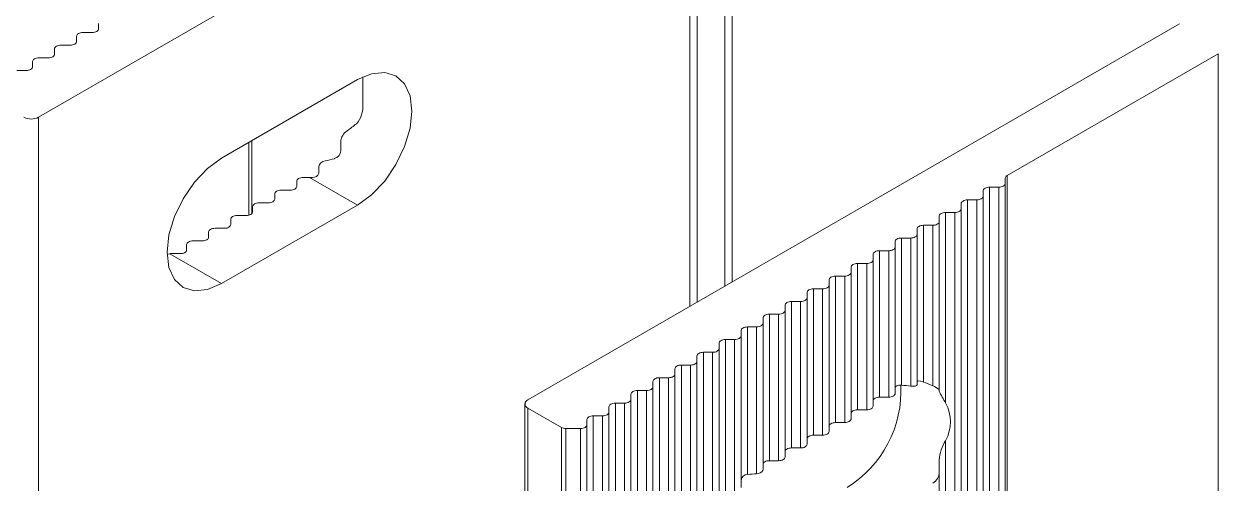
# Model space of a CAD drawing. Header units: millimetres. Extents: x 39 to 459, y 26 to 647.
# Drawn here: x 94.302 to 95.699, y 208.719 to 209.256 of the extents above; entities that cross this region are included whole.
import ezdxf

# ---------------------------------------------------------------- set-up
doc = ezdxf.new("R2010")
doc.units = ezdxf.units.MM
doc.layers.add('ANTET', color=7, linetype='Continuous')

# ---------------------------------------------------------------- blocks, each defined once
blk = doc.blocks.new('Griyaj Montajı')
at = {"color": 7, "linetype": 'Continuous', "lineweight": 15}
for p, q in [((11078.0355, 2101.2839), (11077.2732, 2100.8438)), ((11077.3436, 2100.9475), (11077.3436, 2100.9537)), ((11078.6083, 2100.9532), (11077.846, 2100.5132)), ((11077.3179, 2100.9326), (11077.3179, 2100.9388)), ((11077.3254, 2100.9431), (11077.3361, 2100.9431)), ((11077.2921, 2100.9177), (11077.2921, 2100.9239)), ((11077.2996, 2100.9283), (11077.3104, 2100.9283)), ((11078.6536, 2100.9182), (11078.4066, 2100.7756)), ((11078.6536, 2100.9182), (11078.6536, 2099.9383)), ((11077.2663, 2100.9029), (11077.2663, 2100.9091)), ((11077.2738, 2100.9134), (11077.2846, 2100.9134)), ((11077.2481, 2100.8985), (11077.2588, 2100.8985)), ((11077.6466, 2100.8879), (11077.4875, 2100.796)), ((11077.2732, 2100.8438), (11077.2732, 2099.864)), ((11077.5193, 2100.8144), (11077.5193, 2100.7291)), ((11077.6269, 2100.8154), (11077.6269, 2100.8047)), ((11077.6012, 2100.7859), (11077.6012, 2100.7785)), ((11077.5754, 2100.7691), (11077.5754, 2100.7628)), ((11077.5903, 2100.7734), (11077.5829, 2100.7734)), ((11077.5903, 2100.7734), (11077.6466, 2100.7409)), ((11078.4044, 2100.7663), (11078.4044, 2100.7725)), ((11078.4044, 2100.7663), (11078.4044, 2099.7865)), ((11078.4066, 2100.7756), (11078.4066, 2099.7957)), ((11077.5497, 2100.7542), (11077.5497, 2100.748)), ((11077.5679, 2100.7585), (11077.5572, 2100.7585)), ((11078.3786, 2100.7514), (11078.3786, 2100.7576)), ((11078.3786, 2100.7514), (11078.3786, 2099.7716)), ((11078.3861, 2100.762), (11078.3969, 2100.762)), ((11078.3861, 2100.762), (11078.3861, 2099.7821)), ((11078.3969, 2100.762), (11078.3969, 2099.7821)), ((11077.6466, 2100.7409), (11077.4875, 2100.6491)), ((11077.5239, 2100.7393), (11077.5239, 2100.7331)), ((11077.5422, 2100.7436), (11077.5314, 2100.7436)), ((11078.3529, 2100.7366), (11078.3529, 2100.7428)), ((11078.3529, 2100.7366), (11078.3529, 2099.7567)), ((11078.3604, 2100.7471), (11078.3711, 2100.7471)), ((11078.3604, 2100.7471), (11078.3604, 2099.7673)), ((11078.3711, 2100.7471), (11078.3711, 2099.7673)), ((11077.4982, 2100.7244), (11077.4982, 2100.7182)), ((11077.5164, 2100.7288), (11077.5057, 2100.7288)), ((11078.3271, 2100.7217), (11078.3271, 2100.7279)), ((11078.3271, 2100.7217), (11078.3271, 2100.5252)), ((11078.3346, 2100.7322), (11078.3454, 2100.7322)), ((11078.3346, 2100.7322), (11078.3346, 2100.5094)), ((11078.3454, 2100.7322), (11078.3454, 2099.7524)), ((11077.4724, 2100.7096), (11077.4724, 2100.7034)), ((11077.4907, 2100.7139), (11077.4799, 2100.7139)), ((11078.3014, 2100.7068), (11078.3014, 2100.713)), ((11078.3014, 2100.7068), (11078.3014, 2100.5308)), ((11078.3089, 2100.7174), (11078.3196, 2100.7174)), ((11078.3089, 2100.7174), (11078.3089, 2100.5338)), ((11078.3196, 2100.7174), (11078.3196, 2100.5293)), ((11077.4466, 2100.6947), (11077.4466, 2100.6885)), ((11077.4649, 2100.699), (11077.4541, 2100.699)), ((11078.2756, 2100.692), (11078.2756, 2100.6982)), ((11078.2831, 2100.7025), (11078.2939, 2100.7025)), ((11078.2831, 2100.7025), (11078.2831, 2100.5303)), ((11078.2939, 2100.7025), (11078.2939, 2100.5291)), ((11077.4268, 2100.6841), (11077.4246, 2100.6836)), ((11077.4268, 2100.6841), (11077.4875, 2100.6491)), ((11077.4391, 2100.6842), (11077.4284, 2100.6842)), ((11078.2499, 2100.6771), (11078.2499, 2100.6833)), ((11078.2574, 2100.6876), (11078.2681, 2100.6876)), ((11078.2574, 2100.6876), (11078.2574, 2100.5162)), ((11078.2681, 2100.6876), (11078.2681, 2100.5162)), ((11078.2756, 2100.692), (11078.2756, 2100.5205)), ((11078.2241, 2100.6622), (11078.2241, 2100.6684)), ((11078.2316, 2100.6728), (11078.2424, 2100.6728)), ((11078.2316, 2100.6728), (11078.2316, 2100.5013)), ((11078.2424, 2100.6728), (11078.2424, 2100.5013)), ((11078.2499, 2100.6771), (11078.2499, 2100.5056)), ((11078.1983, 2100.6473), (11078.1983, 2100.6536)), ((11078.2058, 2100.6579), (11078.2166, 2100.6579)), ((11078.2058, 2100.6579), (11078.2058, 2100.4864)), ((11078.2166, 2100.6579), (11078.2166, 2100.4864)), ((11078.2241, 2100.6622), (11078.2241, 2100.4907)), ((11078.1726, 2100.6325), (11078.1726, 2100.6387)), ((11078.1801, 2100.643), (11078.1908, 2100.643)), ((11078.1801, 2100.643), (11078.1801, 2100.4715)), ((11078.1908, 2100.643), (11078.1908, 2100.4715)), ((11078.1983, 2100.6473), (11078.1983, 2100.4759)), ((11078.1468, 2100.6176), (11078.1468, 2100.6238)), ((11078.1543, 2100.6281), (11078.1651, 2100.6281)), ((11078.1543, 2100.6281), (11078.1543, 2100.4567)), ((11078.1651, 2100.6281), (11078.1651, 2100.4567)), ((11078.1726, 2100.6325), (11078.1726, 2100.461)), ((11078.1211, 2100.6027), (11078.1211, 2100.609)), ((11078.1286, 2100.6133), (11078.1393, 2100.6133)), ((11078.1286, 2100.6133), (11078.1286, 2100.4418)), ((11078.1393, 2100.6133), (11078.1393, 2100.4418)), ((11078.1468, 2100.6176), (11078.1468, 2100.4461)), ((11078.1028, 2100.5984), (11078.1136, 2100.5984)), ((11078.1028, 2100.5984), (11078.1028, 2100.4256)), ((11078.1136, 2100.5984), (11078.1136, 2100.4265)), ((11078.1211, 2100.6027), (11078.1211, 2100.4313)), ((11078.0771, 2100.5835), (11078.0878, 2100.5835)), ((11078.0771, 2100.5835), (11078.0771, 2100.3977)), ((11078.0878, 2100.5835), (11078.0878, 2100.4018)), ((11078.0953, 2100.5879), (11078.0953, 2100.5941)), ((11078.0953, 2100.5879), (11078.0953, 2100.4105)), ((11078.0513, 2100.5687), (11078.0621, 2100.5687)), ((11078.0513, 2100.5687), (11078.0513, 2100.3279)), ((11078.0621, 2100.5687), (11078.0621, 2100.3536)), ((11078.0696, 2100.573), (11078.0696, 2100.5792)), ((11078.0696, 2100.573), (11078.0696, 2100.3725)), ((11078.0255, 2100.5538), (11078.0363, 2100.5538)), ((11078.0255, 2100.5538), (11078.0255, 2099.574)), ((11078.0363, 2100.5538), (11078.0363, 2099.574)), ((11078.0438, 2100.5581), (11078.0438, 2100.5643)), ((11078.0438, 2100.5581), (11078.0438, 2099.5783)), ((11077.9998, 2100.5389), (11078.0105, 2100.5389)), ((11077.9998, 2100.5389), (11077.9998, 2099.5591)), ((11078.0105, 2100.5389), (11078.0105, 2099.5591)), ((11078.018, 2100.5433), (11078.018, 2100.5495)), ((11078.018, 2100.5433), (11078.018, 2099.5634)), ((11077.9923, 2100.5284), (11077.9923, 2100.5346)), ((11077.9923, 2100.5284), (11077.9923, 2099.5485)), ((11078.3271, 2100.5252), (11078.3271, 2100.5233)), ((11077.9665, 2100.5135), (11077.9665, 2100.5197)), ((11077.9665, 2100.5135), (11077.9665, 2099.5337)), ((11077.974, 2100.5241), (11077.9848, 2100.5241)), ((11077.974, 2100.5241), (11077.974, 2099.5442)), ((11077.9848, 2100.5241), (11077.9848, 2099.5442)), ((11078.2681, 2100.5162), (11078.2574, 2100.5162)), ((11077.8425, 2100.5083), (11077.8425, 2099.5284)), ((11077.846, 2100.5034), (11077.8852, 2100.4807)), ((11077.846, 2100.5034), (11077.846, 2099.5235)), ((11077.9408, 2100.4987), (11077.9408, 2100.5049)), ((11077.9408, 2100.4987), (11077.9408, 2099.5188)), ((11077.9483, 2100.5092), (11077.959, 2100.5092)), ((11077.9483, 2100.5092), (11077.9483, 2099.5293)), ((11077.959, 2100.5092), (11077.959, 2099.5293)), ((11078.2424, 2100.5013), (11078.2316, 2100.5013)), ((11077.915, 2100.4838), (11077.915, 2100.49)), ((11077.915, 2100.4838), (11077.915, 2099.5039)), ((11077.9225, 2100.4943), (11077.9333, 2100.4943)), ((11077.9225, 2100.4943), (11077.9225, 2099.5145)), ((11077.9333, 2100.4943), (11077.9333, 2099.5145)), ((11078.2166, 2100.4864), (11078.2058, 2100.4864)), ((11077.8852, 2100.4807), (11077.8852, 2099.5009)), ((11077.8905, 2100.4795), (11077.9075, 2100.4795)), ((11077.8905, 2100.4795), (11077.8905, 2099.4996)), ((11077.9075, 2100.4795), (11077.9075, 2099.4996)), ((11078.1908, 2100.4715), (11078.1801, 2100.4715)), ((11078.1651, 2100.4567), (11078.1543, 2100.4567)), ((11078.3346, 2100.4652), (11078.3346, 2100.0194)), ((11078.1393, 2100.4418), (11078.1286, 2100.4418)), ((11078.3271, 2100.4426), (11078.3271, 2100.4282)), ((11078.3271, 2100.4282), (11078.3271, 2100.0353))]:
    blk.add_line(p, q, dxfattribs=at)
at = {"color": 8, "linetype": 'Continuous', "lineweight": 15}
for p, q in [((11078.0355, 2101.2839), (11078.0355, 2100.6226)), ((11078.044, 2101.2859), (11078.044, 2100.6275)), ((11078.0765, 2101.2859), (11078.0765, 2100.6462)), ((11078.085, 2101.2839), (11078.085, 2100.6511)), ((11077.5228, 2100.8164), (11077.5228, 2100.7309))]:
    blk.add_line(p, q, dxfattribs=at)
at = {"color": 7, "linetype": 'Continuous', "lineweight": 15, "flags": 128}
for points in [[(11077.3361, 2100.9431), (11077.3376, 2100.9432), (11077.339, 2100.9435), (11077.3403, 2100.9439), (11077.3414, 2100.9444), (11077.3423, 2100.9451), (11077.343, 2100.9458), (11077.3435, 2100.9466), (11077.3436, 2100.9475)], [(11077.3104, 2100.9283), (11077.3118, 2100.9284), (11077.3132, 2100.9286), (11077.3145, 2100.929), (11077.3157, 2100.9295), (11077.3166, 2100.9302), (11077.3173, 2100.9309), (11077.3177, 2100.9318), (11077.3179, 2100.9326)], [(11077.3179, 2100.9388), (11077.318, 2100.9397), (11077.3184, 2100.9405), (11077.3191, 2100.9412), (11077.3201, 2100.9419), (11077.3212, 2100.9424), (11077.3225, 2100.9428), (11077.3239, 2100.9431), (11077.3254, 2100.9431)], [(11077.2846, 2100.9134), (11077.2861, 2100.9135), (11077.2875, 2100.9137), (11077.2888, 2100.9141), (11077.2899, 2100.9147), (11077.2908, 2100.9153), (11077.2915, 2100.9161), (11077.292, 2100.9169), (11077.2921, 2100.9177)], [(11077.2921, 2100.9239), (11077.2922, 2100.9248), (11077.2927, 2100.9256), (11077.2934, 2100.9263), (11077.2943, 2100.927), (11077.2954, 2100.9275), (11077.2967, 2100.9279), (11077.2981, 2100.9282), (11077.2996, 2100.9283)], [(11077.2588, 2100.8985), (11077.2603, 2100.8986), (11077.2617, 2100.8989), (11077.263, 2100.8993), (11077.2641, 2100.8998), (11077.2651, 2100.9005), (11077.2658, 2100.9012), (11077.2662, 2100.902), (11077.2663, 2100.9029)], [(11077.2663, 2100.9091), (11077.2665, 2100.9099), (11077.2669, 2100.9107), (11077.2676, 2100.9115), (11077.2685, 2100.9121), (11077.2697, 2100.9127), (11077.271, 2100.9131), (11077.2724, 2100.9133), (11077.2738, 2100.9134)], [(11077.6466, 2100.8879), (11077.6631, 2100.8949), (11077.6784, 2100.8964), (11077.6916, 2100.8923), (11077.7017, 2100.883), (11077.7081, 2100.8689), (11077.7102, 2100.8511), (11077.7081, 2100.8309), (11077.7017, 2100.8095), (11077.6916, 2100.7884), (11077.6784, 2100.7691), (11077.6631, 2100.7529), (11077.6466, 2100.7409)], [(11077.6527, 2100.8911), (11077.6527, 2100.8765), (11077.6527, 2100.8589)], [(11077.4875, 2100.6491), (11077.471, 2100.6421), (11077.4557, 2100.6405), (11077.4425, 2100.6446), (11077.4324, 2100.654), (11077.426, 2100.668), (11077.4239, 2100.6858), (11077.426, 2100.7061), (11077.4324, 2100.7275), (11077.4425, 2100.7485), (11077.4557, 2100.7678), (11077.471, 2100.784), (11077.4875, 2100.796)], [(11077.5754, 2100.7628), (11077.5753, 2100.762), (11077.5749, 2100.7612), (11077.5742, 2100.7604), (11077.5732, 2100.7598), (11077.5721, 2100.7592), (11077.5708, 2100.7588), (11077.5694, 2100.7586), (11077.5679, 2100.7585)], [(11077.5829, 2100.7734), (11077.5815, 2100.7733), (11077.5801, 2100.7731), (11077.5788, 2100.7727), (11077.5776, 2100.7721), (11077.5767, 2100.7715), (11077.576, 2100.7707), (11077.5756, 2100.7699), (11077.5754, 2100.7691)], [(11078.3969, 2100.762), (11078.3984, 2100.7621), (11078.3998, 2100.7623), (11078.4011, 2100.7627), (11078.4022, 2100.7632), (11078.4031, 2100.7639), (11078.4038, 2100.7646), (11078.4043, 2100.7655), (11078.4044, 2100.7663)], [(11077.5572, 2100.7585), (11077.5557, 2100.7584), (11077.5543, 2100.7582), (11077.553, 2100.7578), (11077.5519, 2100.7572), (11077.5509, 2100.7566), (11077.5502, 2100.7558), (11077.5498, 2100.755), (11077.5497, 2100.7542)], [(11078.3711, 2100.7471), (11078.3726, 2100.7472), (11078.374, 2100.7474), (11078.3753, 2100.7478), (11078.3764, 2100.7484), (11078.3774, 2100.749), (11078.3781, 2100.7498), (11078.3785, 2100.7506), (11078.3786, 2100.7514)], [(11078.3786, 2100.7576), (11078.3788, 2100.7585), (11078.3792, 2100.7593), (11078.3799, 2100.7601), (11078.3808, 2100.7607), (11078.382, 2100.7612), (11078.3833, 2100.7616), (11078.3847, 2100.7619), (11078.3861, 2100.762)], [(11077.5314, 2100.7436), (11077.53, 2100.7436), (11077.5285, 2100.7433), (11077.5272, 2100.7429), (11077.5261, 2100.7424), (11077.5252, 2100.7417), (11077.5245, 2100.741), (11077.5241, 2100.7402), (11077.5239, 2100.7393)], [(11077.5497, 2100.748), (11077.5495, 2100.7471), (11077.5491, 2100.7463), (11077.5484, 2100.7456), (11077.5475, 2100.7449), (11077.5463, 2100.7444), (11077.545, 2100.744), (11077.5436, 2100.7437), (11077.5422, 2100.7436)], [(11078.3454, 2100.7322), (11078.3469, 2100.7323), (11078.3483, 2100.7326), (11078.3496, 2100.733), (11078.3507, 2100.7335), (11078.3516, 2100.7342), (11078.3523, 2100.7349), (11078.3527, 2100.7357), (11078.3529, 2100.7366)], [(11078.3529, 2100.7428), (11078.353, 2100.7436), (11078.3535, 2100.7444), (11078.3542, 2100.7452), (11078.3551, 2100.7458), (11078.3562, 2100.7464), (11078.3575, 2100.7468), (11078.3589, 2100.747), (11078.3604, 2100.7471)], [(11077.5057, 2100.7288), (11077.5042, 2100.7287), (11077.5028, 2100.7284), (11077.5015, 2100.728), (11077.5004, 2100.7275), (11077.4994, 2100.7269), (11077.4987, 2100.7261), (11077.4983, 2100.7253), (11077.4982, 2100.7244)], [(11077.5239, 2100.7331), (11077.5238, 2100.7323), (11077.5233, 2100.7315), (11077.5227, 2100.7307), (11077.5217, 2100.73), (11077.5206, 2100.7295), (11077.5193, 2100.7291), (11077.5179, 2100.7289), (11077.5164, 2100.7288)], [(11078.3196, 2100.7174), (11078.3211, 2100.7174), (11078.3225, 2100.7177), (11078.3238, 2100.7181), (11078.3249, 2100.7186), (11078.3259, 2100.7193), (11078.3266, 2100.72), (11078.327, 2100.7209), (11078.3271, 2100.7217)], [(11078.3271, 2100.7279), (11078.3273, 2100.7288), (11078.3277, 2100.7296), (11078.3284, 2100.7303), (11078.3293, 2100.731), (11078.3305, 2100.7315), (11078.3318, 2100.7319), (11078.3332, 2100.7322), (11078.3346, 2100.7322)], [(11077.4799, 2100.7139), (11077.4784, 2100.7138), (11077.477, 2100.7136), (11077.4757, 2100.7132), (11077.4746, 2100.7126), (11077.4737, 2100.712), (11077.473, 2100.7112), (11077.4725, 2100.7104), (11077.4724, 2100.7096)], [(11077.4982, 2100.7182), (11077.498, 2100.7174), (11077.4976, 2100.7166), (11077.4969, 2100.7158), (11077.496, 2100.7152), (11077.4948, 2100.7146), (11077.4935, 2100.7142), (11077.4921, 2100.714), (11077.4907, 2100.7139)], [(11078.2939, 2100.7025), (11078.2953, 2100.7026), (11078.2967, 2100.7028), (11078.298, 2100.7032), (11078.2992, 2100.7038), (11078.3001, 2100.7044), (11078.3008, 2100.7052), (11078.3012, 2100.706), (11078.3014, 2100.7068)], [(11078.3014, 2100.713), (11078.3015, 2100.7139), (11078.3019, 2100.7147), (11078.3026, 2100.7154), (11078.3036, 2100.7161), (11078.3047, 2100.7166), (11078.306, 2100.717), (11078.3074, 2100.7173), (11078.3089, 2100.7174)], [(11077.4541, 2100.699), (11077.4527, 2100.699), (11077.4513, 2100.6987), (11077.45, 2100.6983), (11077.4488, 2100.6978), (11077.4479, 2100.6971), (11077.4472, 2100.6964), (11077.4468, 2100.6956), (11077.4466, 2100.6947)], [(11077.4724, 2100.7034), (11077.4723, 2100.7025), (11077.4718, 2100.7017), (11077.4711, 2100.701), (11077.4702, 2100.7003), (11077.4691, 2100.6998), (11077.4678, 2100.6994), (11077.4664, 2100.6991), (11077.4649, 2100.699)], [(11078.2756, 2100.6982), (11078.2758, 2100.699), (11078.2762, 2100.6998), (11078.2769, 2100.7006), (11078.2778, 2100.7012), (11078.2789, 2100.7018), (11078.2802, 2100.7022), (11078.2817, 2100.7024), (11078.2831, 2100.7025)], [(11077.4466, 2100.6885), (11077.4465, 2100.6877), (11077.4461, 2100.6868), (11077.4454, 2100.6861), (11077.4444, 2100.6854), (11077.4433, 2100.6849), (11077.442, 2100.6845), (11077.4406, 2100.6843), (11077.4391, 2100.6842)], [(11078.2499, 2100.6833), (11078.25, 2100.6841), (11078.2504, 2100.685), (11078.2511, 2100.6857), (11078.2521, 2100.6864), (11078.2532, 2100.6869), (11078.2545, 2100.6873), (11078.2559, 2100.6875), (11078.2574, 2100.6876)], [(11078.2681, 2100.6876), (11078.2696, 2100.6877), (11078.271, 2100.688), (11078.2723, 2100.6884), (11078.2734, 2100.6889), (11078.2744, 2100.6896), (11078.275, 2100.6903), (11078.2755, 2100.6911), (11078.2756, 2100.692)], [(11078.2241, 2100.6684), (11078.2242, 2100.6693), (11078.2247, 2100.6701), (11078.2254, 2100.6708), (11078.2263, 2100.6715), (11078.2274, 2100.672), (11078.2287, 2100.6724), (11078.2301, 2100.6727), (11078.2316, 2100.6728)], [(11078.2424, 2100.6728), (11078.2438, 2100.6728), (11078.2452, 2100.6731), (11078.2465, 2100.6735), (11078.2477, 2100.674), (11078.2486, 2100.6747), (11078.2493, 2100.6754), (11078.2497, 2100.6762), (11078.2499, 2100.6771)], [(11078.1983, 2100.6536), (11078.1985, 2100.6544), (11078.1989, 2100.6552), (11078.1996, 2100.656), (11078.2005, 2100.6566), (11078.2017, 2100.6572), (11078.203, 2100.6576), (11078.2044, 2100.6578), (11078.2058, 2100.6579)], [(11078.2166, 2100.6579), (11078.2181, 2100.658), (11078.2195, 2100.6582), (11078.2208, 2100.6586), (11078.2219, 2100.6592), (11078.2228, 2100.6598), (11078.2235, 2100.6606), (11078.224, 2100.6614), (11078.2241, 2100.6622)], [(11078.1726, 2100.6387), (11078.1727, 2100.6395), (11078.1732, 2100.6403), (11078.1738, 2100.6411), (11078.1748, 2100.6418), (11078.1759, 2100.6423), (11078.1772, 2100.6427), (11078.1786, 2100.6429), (11078.1801, 2100.643)], [(11078.1908, 2100.643), (11078.1923, 2100.6431), (11078.1937, 2100.6433), (11078.195, 2100.6437), (11078.1961, 2100.6443), (11078.1971, 2100.6449), (11078.1978, 2100.6457), (11078.1982, 2100.6465), (11078.1983, 2100.6473)], [(11078.1468, 2100.6238), (11078.147, 2100.6247), (11078.1474, 2100.6255), (11078.1481, 2100.6262), (11078.149, 2100.6269), (11078.1502, 2100.6274), (11078.1515, 2100.6278), (11078.1529, 2100.6281), (11078.1543, 2100.6281)], [(11078.1651, 2100.6281), (11078.1666, 2100.6282), (11078.168, 2100.6285), (11078.1693, 2100.6289), (11078.1704, 2100.6294), (11078.1713, 2100.6301), (11078.172, 2100.6308), (11078.1724, 2100.6316), (11078.1726, 2100.6325)], [(11078.1211, 2100.609), (11078.1212, 2100.6098), (11078.1216, 2100.6106), (11078.1223, 2100.6114), (11078.1233, 2100.612), (11078.1244, 2100.6126), (11078.1257, 2100.613), (11078.1271, 2100.6132), (11078.1286, 2100.6133)], [(11078.1393, 2100.6133), (11078.1408, 2100.6134), (11078.1422, 2100.6136), (11078.1435, 2100.614), (11078.1446, 2100.6145), (11078.1456, 2100.6152), (11078.1463, 2100.616), (11078.1467, 2100.6168), (11078.1468, 2100.6176)], [(11078.0953, 2100.5941), (11078.0955, 2100.5949), (11078.0959, 2100.5957), (11078.0966, 2100.5965), (11078.0975, 2100.5971), (11078.0986, 2100.5977), (11078.0999, 2100.5981), (11078.1014, 2100.5983), (11078.1028, 2100.5984)], [(11078.1136, 2100.5984), (11078.115, 2100.5985), (11078.1164, 2100.5987), (11078.1177, 2100.5991), (11078.1189, 2100.5997), (11078.1198, 2100.6003), (11078.1205, 2100.6011), (11078.1209, 2100.6019), (11078.1211, 2100.6027)], [(11078.0696, 2100.5792), (11078.0697, 2100.5801), (11078.0701, 2100.5809), (11078.0708, 2100.5816), (11078.0718, 2100.5823), (11078.0729, 2100.5828), (11078.0742, 2100.5832), (11078.0756, 2100.5835), (11078.0771, 2100.5835)], [(11078.0878, 2100.5835), (11078.0893, 2100.5836), (11078.0907, 2100.5839), (11078.092, 2100.5843), (11078.0931, 2100.5848), (11078.0941, 2100.5855), (11078.0947, 2100.5862), (11078.0952, 2100.587), (11078.0953, 2100.5879)], [(11078.0438, 2100.5643), (11078.0439, 2100.5652), (11078.0444, 2100.566), (11078.0451, 2100.5667), (11078.046, 2100.5674), (11078.0471, 2100.5679), (11078.0484, 2100.5683), (11078.0498, 2100.5686), (11078.0513, 2100.5687)], [(11078.0621, 2100.5687), (11078.0635, 2100.5688), (11078.0649, 2100.569), (11078.0662, 2100.5694), (11078.0674, 2100.5699), (11078.0683, 2100.5706), (11078.069, 2100.5713), (11078.0694, 2100.5722), (11078.0696, 2100.573)], [(11078.018, 2100.5495), (11078.0182, 2100.5503), (11078.0186, 2100.5511), (11078.0193, 2100.5519), (11078.0202, 2100.5525), (11078.0214, 2100.5531), (11078.0227, 2100.5535), (11078.0241, 2100.5537), (11078.0255, 2100.5538)], [(11078.0363, 2100.5538), (11078.0378, 2100.5539), (11078.0392, 2100.5541), (11078.0405, 2100.5545), (11078.0416, 2100.5551), (11078.0425, 2100.5557), (11078.0432, 2100.5565), (11078.0437, 2100.5573), (11078.0438, 2100.5581)], [(11077.9923, 2100.5346), (11077.9924, 2100.5354), (11077.9929, 2100.5363), (11077.9935, 2100.537), (11077.9945, 2100.5377), (11077.9956, 2100.5382), (11077.9969, 2100.5386), (11077.9983, 2100.5389), (11077.9998, 2100.5389)], [(11078.0105, 2100.5389), (11078.012, 2100.539), (11078.0134, 2100.5393), (11078.0147, 2100.5397), (11078.0158, 2100.5402), (11078.0168, 2100.5409), (11078.0175, 2100.5416), (11078.0179, 2100.5424), (11078.018, 2100.5433)], [(11077.9848, 2100.5241), (11077.9862, 2100.5241), (11077.9877, 2100.5244), (11077.989, 2100.5248), (11077.9901, 2100.5253), (11077.991, 2100.526), (11077.9917, 2100.5267), (11077.9921, 2100.5275), (11077.9923, 2100.5284)], [(11078.2756, 2100.5267), (11078.2757, 2100.5271), (11078.2764, 2100.5285), (11078.2778, 2100.5295), (11078.2799, 2100.5301), (11078.2823, 2100.5303), (11078.2831, 2100.5303)], [(11078.2939, 2100.5291), (11078.2946, 2100.529), (11078.2969, 2100.5289), (11078.299, 2100.5291), (11078.3006, 2100.5297), (11078.3013, 2100.5305), (11078.3014, 2100.5308)], [(11078.3014, 2100.5344), (11078.3014, 2100.5345), (11078.3019, 2100.535), (11078.3031, 2100.5352), (11078.3052, 2100.535), (11078.3079, 2100.5342), (11078.3089, 2100.5338)], [(11077.959, 2100.5092), (11077.9605, 2100.5093), (11077.9619, 2100.5095), (11077.9632, 2100.5099), (11077.9643, 2100.5105), (11077.9653, 2100.5111), (11077.966, 2100.5119), (11077.9664, 2100.5127), (11077.9665, 2100.5135)], [(11077.9665, 2100.5197), (11077.9667, 2100.5206), (11077.9671, 2100.5214), (11077.9678, 2100.5221), (11077.9687, 2100.5228), (11077.9699, 2100.5233), (11077.9712, 2100.5237), (11077.9726, 2100.524), (11077.974, 2100.5241)], [(11078.2574, 2100.5162), (11078.2559, 2100.5161), (11078.2545, 2100.5158), (11078.2532, 2100.5154), (11078.2521, 2100.5149), (11078.2511, 2100.5142), (11078.2504, 2100.5135), (11078.25, 2100.5127), (11078.2499, 2100.5118)], [(11078.2756, 2100.5205), (11078.2755, 2100.5196), (11078.275, 2100.5188), (11078.2744, 2100.5181), (11078.2734, 2100.5174), (11078.2723, 2100.5169), (11078.271, 2100.5165), (11078.2696, 2100.5162), (11078.2681, 2100.5162)], [(11077.9333, 2100.4943), (11077.9347, 2100.4944), (11077.9361, 2100.4947), (11077.9374, 2100.4951), (11077.9386, 2100.4956), (11077.9395, 2100.4962), (11077.9402, 2100.497), (11077.9406, 2100.4978), (11077.9408, 2100.4987)], [(11077.9408, 2100.5049), (11077.9409, 2100.5057), (11077.9413, 2100.5065), (11077.942, 2100.5073), (11077.943, 2100.5079), (11077.9441, 2100.5085), (11077.9454, 2100.5089), (11077.9468, 2100.5091), (11077.9483, 2100.5092)], [(11078.2316, 2100.5013), (11078.2301, 2100.5012), (11078.2287, 2100.501), (11078.2274, 2100.5006), (11078.2263, 2100.5), (11078.2254, 2100.4994), (11078.2247, 2100.4986), (11078.2242, 2100.4978), (11078.2241, 2100.497)], [(11078.2499, 2100.5056), (11078.2497, 2100.5048), (11078.2493, 2100.504), (11078.2486, 2100.5032), (11078.2477, 2100.5026), (11078.2465, 2100.502), (11078.2452, 2100.5016), (11078.2438, 2100.5014), (11078.2424, 2100.5013)], [(11077.9075, 2100.4795), (11077.909, 2100.4795), (11077.9104, 2100.4798), (11077.9117, 2100.4802), (11077.9128, 2100.4807), (11077.9137, 2100.4814), (11077.9144, 2100.4821), (11077.9149, 2100.4829), (11077.915, 2100.4838)], [(11077.915, 2100.49), (11077.9152, 2100.4908), (11077.9156, 2100.4917), (11077.9163, 2100.4924), (11077.9172, 2100.4931), (11077.9183, 2100.4936), (11077.9196, 2100.494), (11077.921, 2100.4942), (11077.9225, 2100.4943)], [(11078.2058, 2100.4864), (11078.2044, 2100.4863), (11078.203, 2100.4861), (11078.2017, 2100.4857), (11078.2005, 2100.4851), (11078.1996, 2100.4845), (11078.1989, 2100.4837), (11078.1985, 2100.4829), (11078.1983, 2100.4821)], [(11078.2241, 2100.4907), (11078.224, 2100.4899), (11078.2235, 2100.4891), (11078.2228, 2100.4883), (11078.2219, 2100.4877), (11078.2208, 2100.4871), (11078.2195, 2100.4867), (11078.2181, 2100.4865), (11078.2166, 2100.4864)], [(11078.1801, 2100.4715), (11078.1786, 2100.4715), (11078.1772, 2100.4712), (11078.1759, 2100.4708), (11078.1748, 2100.4703), (11078.1738, 2100.4696), (11078.1732, 2100.4689), (11078.1727, 2100.4681), (11078.1726, 2100.4672)], [(11078.1983, 2100.4759), (11078.1982, 2100.475), (11078.1978, 2100.4742), (11078.1971, 2100.4735), (11078.1961, 2100.4728), (11078.195, 2100.4723), (11078.1937, 2100.4719), (11078.1923, 2100.4716), (11078.1908, 2100.4715)], [(11078.1543, 2100.4567), (11078.1529, 2100.4566), (11078.1515, 2100.4563), (11078.1502, 2100.4559), (11078.149, 2100.4554), (11078.1481, 2100.4548), (11078.1474, 2100.454), (11078.147, 2100.4532), (11078.1468, 2100.4523)], [(11078.1726, 2100.461), (11078.1724, 2100.4602), (11078.172, 2100.4593), (11078.1713, 2100.4586), (11078.1704, 2100.4579), (11078.1693, 2100.4574), (11078.168, 2100.457), (11078.1666, 2100.4568), (11078.1651, 2100.4567)], [(11078.1286, 2100.4418), (11078.1271, 2100.4417), (11078.1257, 2100.4415), (11078.1244, 2100.4411), (11078.1233, 2100.4405), (11078.1223, 2100.4399), (11078.1216, 2100.4391), (11078.1212, 2100.4383), (11078.1211, 2100.4375)], [(11078.1468, 2100.4461), (11078.1467, 2100.4453), (11078.1463, 2100.4445), (11078.1456, 2100.4437), (11078.1446, 2100.4431), (11078.1435, 2100.4425), (11078.1422, 2100.4421), (11078.1408, 2100.4419), (11078.1393, 2100.4418)]]:
    blk.add_lwpolyline(points, dxfattribs=at)
at = {"color": 7, "linetype": 'Continuous', "lineweight": 15}
for centre, radius, start, end in [((11077.6234, 2100.8561), 0.0295, 317.8191, 5.4276), ((11077.2648, 2100.8602), 0.0184, 242.6149, 297.3851), ((11077.6436, 2100.8141), 0.0167, 123.3072, 175.5553), ((11077.6169, 2100.8051), 0.01, 284.491, 357.2175), ((11077.6095, 2100.7844), 0.00844, 95.5123, 170.0241), ((11077.5947, 2100.7801), 0.00672, 261.7216, 346.4268), ((11078.4081, 2100.7721), 0.00376, 114.316, 174.3576), ((11077.4284, 2100.6714), 0.0128, 89.9797, 96.9554), ((11078.1489, 2100.5238), 0.1336, 301.8129, 2.9522), ((11078.3098, 2100.5021), 0.0289, 53.2194, 70.1809), ((11077.8479, 2100.5083), 0.00524, 110.7703, 249.2149), ((11078.4535, 2100.5824), 0.1395, 205.0723, 211.5681), ((11077.8903, 2100.4903), 0.0108, 241.9664, 271.1468), ((11078.3782, 2100.4382), 0.0513, 148.2143, 175.0324), ((11078.1139, 2100.4348), 0.00829, 267.6413, 327.536), ((11078.1185, 2100.4313), 0.00256, 339.42, 359.97), ((11078.3127, 2100.4282), 0.0144, 298.6063, 0.2563), ((11078.1029, 2100.418), 0.00765, 90.5164, 171.7395)]:
    blk.add_arc(centre, radius, start, end, dxfattribs=at)
for centre, start_param, end_param in [((11077.5388, 2100.8766), 5.562567, 5.702188), ((11077.5646, 2100.8617), 5.066397, 5.158187), ((11077.5903, 2100.8469), 4.712389, 4.738832), ((11078.2648, 2100.4575), 1.339942, 1.426), ((11078.239, 2100.4724), 0.884668, 0.989594), ((11078.2132, 2100.4873), 5.977919, 6.588452), ((11078.1269, 2100.3534), 1.675343, 1.760812)]:
    blk.add_ellipse(centre, major_axis=(0.1273, 0), ratio=0.577382, start_param=start_param, end_param=end_param, dxfattribs=at)

msp = doc.modelspace()

# ---------------------------------------------------------------- block references
at = {"layer": 'ANTET', "color": 0}
msp.add_blockref('Griyaj Montajı', (-10982.9547, -1891.697), dxfattribs=at)

doc.saveas('drawing.dxf')
